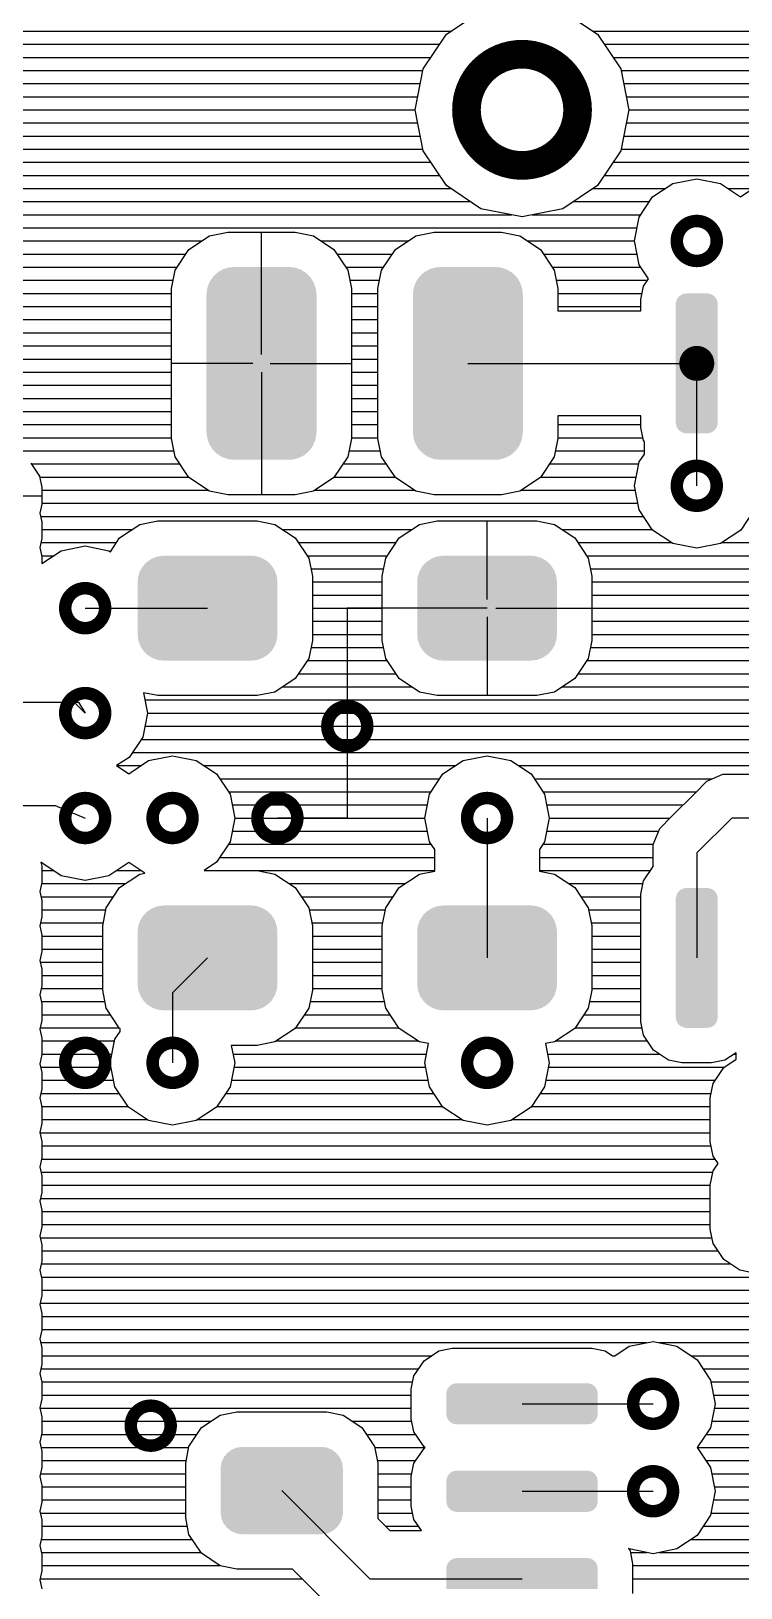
# Model space of a CAD drawing. Extents: x 295 to 953, y 10 to 290.
# Drawn here: x 657.65 to 678.28, y 190.38 to 235.61 of the extents above; entities that cross this region are included whole.
import ezdxf

# ---------------------------------------------------------------- set-up
doc = ezdxf.new("R2010")
doc.units = 0
doc.header["$LTSCALE"] = 5
doc.header["$MEASUREMENT"] = 0
doc.layers.get('0').update_dxf_attribs({"linetype": 'CONTINUOUS', "lineweight": 25})
doc.layers.add('130409_DV-DPH-A6_TOP', color=5, linetype='CONTINUOUS')

msp = doc.modelspace()

# ---------------------------------------------------------------- linework, layer by layer
for points, const_width in [([(670.302, 233.322, 1), (673.533, 233.322, 1)], 0.833), ([(676.417, 229.512, 1), (677.578, 229.512, 1)], 0.363), ([(676.744, 225.956, 1), (677.252, 225.956, 1)], 0.508), ([(676.417, 222.4, 1), (677.578, 222.4, 1)], 0.363), ([(658.637, 218.844, 1), (659.798, 218.844, 1)], 0.363), ([(658.637, 215.796, 1), (659.798, 215.796, 1)], 0.363), ([(666.257, 215.415, 1), (667.418, 215.415, 1)], 0.363), ([(658.637, 212.748, 1), (659.798, 212.748, 1)], 0.363), ([(661.177, 212.748, 1), (662.338, 212.748, 1)], 0.363), ([(664.225, 212.748, 1), (665.386, 212.748, 1)], 0.363), ([(670.321, 212.748, 1), (671.482, 212.748, 1)], 0.363), ([(658.637, 205.636, 1), (659.798, 205.636, 1)], 0.363), ([(661.177, 205.636, 1), (662.338, 205.636, 1)], 0.363), ([(670.321, 205.636, 1), (671.482, 205.636, 1)], 0.363), ([(675.147, 195.73, 1), (676.308, 195.73, 1)], 0.363), ([(660.542, 195.095, 1), (661.703, 195.095, 1)], 0.363), ([(675.147, 193.19, 1), (676.308, 193.19, 1)], 0.363)]:
    msp.add_lwpolyline(points, format="xyb", close=True, dxfattribs=dict(const_width=const_width))
for points in [[(662.853, 228.357), (662.927, 228.458), (665.829, 228.357), (665.765, 228.458)], [(662.927, 228.458), (662.959, 228.502), (665.765, 228.458), (665.721, 228.502)], [(662.959, 228.502), (663.056, 228.585), (665.721, 228.502), (665.637, 228.585)], [(663.056, 228.585), (663.096, 228.619), (665.637, 228.585), (665.582, 228.619)], [(663.096, 228.619), (663.212, 228.68), (665.582, 228.619), (665.484, 228.68)], [(663.212, 228.68), (663.255, 228.703), (665.484, 228.68), (665.417, 228.703)], [(663.255, 228.703), (663.39, 228.739), (665.417, 228.703), (665.314, 228.739)], [(663.39, 228.739), (663.429, 228.749), (665.314, 228.739), (665.214, 228.749)], [(663.429, 228.749), (663.609, 228.755), (665.214, 228.749), (665.157, 228.755)], [(665.078, 228.755), (665.135, 228.757), (665.157, 228.755), (665.135, 228.757)], [(668.852, 228.357), (668.927, 228.458), (671.828, 228.357), (671.764, 228.458)], [(668.927, 228.458), (668.959, 228.502), (671.764, 228.458), (671.72, 228.502)], [(668.959, 228.502), (669.056, 228.585), (671.72, 228.502), (671.636, 228.585)], [(669.056, 228.585), (669.096, 228.619), (671.636, 228.585), (671.581, 228.619)], [(669.096, 228.619), (669.211, 228.68), (671.581, 228.619), (671.483, 228.68)], [(669.211, 228.68), (669.255, 228.703), (671.483, 228.68), (671.417, 228.703)], [(669.255, 228.703), (669.389, 228.739), (671.417, 228.703), (671.313, 228.739)], [(669.389, 228.739), (669.429, 228.749), (671.313, 228.739), (671.213, 228.749)], [(669.429, 228.749), (669.609, 228.755), (671.213, 228.749), (671.157, 228.755)], [(671.078, 228.755), (671.134, 228.757), (671.157, 228.755), (671.134, 228.757)], [(662.743, 223.957), (662.743, 227.955), (665.943, 223.957), (665.943, 227.955)], [(662.746, 227.958), (662.748, 228.015), (665.941, 227.958), (665.934, 228.015)], [(662.746, 227.955), (662.746, 227.958), (665.941, 227.955), (665.941, 227.958)], [(662.748, 228.015), (662.77, 228.136), (665.934, 228.015), (665.921, 228.136)], [(662.77, 228.136), (662.781, 228.192), (665.921, 228.136), (665.901, 228.192)], [(662.781, 228.192), (662.83, 228.306), (665.901, 228.192), (665.861, 228.306)], [(662.83, 228.306), (662.853, 228.357), (665.861, 228.306), (665.829, 228.357)], [(668.743, 223.957), (668.743, 227.955), (671.943, 223.957), (671.943, 227.955)], [(668.745, 227.958), (668.747, 228.015), (671.94, 227.958), (671.934, 228.015)], [(668.745, 227.955), (668.745, 227.958), (671.94, 227.955), (671.94, 227.958)], [(668.747, 228.015), (668.77, 228.136), (671.934, 228.015), (671.92, 228.136)], [(668.77, 228.136), (668.78, 228.192), (671.92, 228.136), (671.901, 228.192)], [(668.78, 228.192), (668.83, 228.306), (671.901, 228.192), (671.86, 228.306)], [(668.83, 228.306), (668.852, 228.357), (671.86, 228.306), (671.828, 228.357)], [(676.489, 227.91), (676.562, 227.954), (677.499, 227.91), (677.441, 227.954)], [(676.562, 227.954), (676.584, 227.968), (677.441, 227.954), (677.397, 227.968)], [(676.584, 227.968), (676.683, 227.986), (677.397, 227.968), (677.335, 227.986)], [(676.683, 227.986), (676.693, 227.988), (677.335, 227.986), (677.302, 227.988)], [(676.388, 227.683), (676.39, 227.716), (677.607, 227.683), (677.601, 227.716)], [(676.388, 224.229), (676.388, 227.683), (677.607, 224.229), (677.607, 227.683)], [(676.39, 227.716), (676.413, 227.792), (677.601, 227.716), (677.587, 227.792)], [(676.413, 227.792), (676.422, 227.822), (677.587, 227.792), (677.569, 227.822)], [(676.422, 227.822), (676.471, 227.887), (677.569, 227.822), (677.529, 227.887)], [(676.471, 227.887), (676.489, 227.91), (677.529, 227.887), (677.499, 227.91)], [(662.746, 223.954), (662.746, 223.957), (665.941, 223.954), (665.941, 223.957)], [(662.752, 223.897), (662.746, 223.954), (665.939, 223.897), (665.941, 223.954)], [(662.766, 223.776), (662.752, 223.897), (665.916, 223.776), (665.939, 223.897)], [(668.745, 223.954), (668.745, 223.957), (671.94, 223.954), (671.94, 223.957)], [(668.752, 223.897), (668.745, 223.954), (671.938, 223.897), (671.94, 223.954)], [(668.765, 223.776), (668.752, 223.897), (671.916, 223.776), (671.938, 223.897)], [(676.394, 224.196), (676.388, 224.229), (677.605, 224.196), (677.607, 224.229)], [(676.408, 224.12), (676.394, 224.196), (677.583, 224.12), (677.605, 224.196)], [(676.426, 224.09), (676.408, 224.12), (677.574, 224.09), (677.583, 224.12)], [(676.466, 224.025), (676.426, 224.09), (677.524, 224.025), (677.574, 224.09)], [(676.496, 224.002), (676.466, 224.025), (677.506, 224.002), (677.524, 224.025)], [(676.554, 223.958), (676.496, 224.002), (677.433, 223.958), (677.506, 224.002)], [(676.599, 223.944), (676.554, 223.958), (677.411, 223.944), (677.433, 223.958)], [(676.66, 223.926), (676.599, 223.944), (677.312, 223.926), (677.411, 223.944)], [(676.693, 223.924), (676.66, 223.926), (677.302, 223.924), (677.312, 223.926)], [(662.785, 223.72), (662.766, 223.776), (665.906, 223.72), (665.916, 223.776)], [(662.826, 223.606), (662.785, 223.72), (665.856, 223.606), (665.906, 223.72)], [(662.858, 223.555), (662.826, 223.606), (665.834, 223.555), (665.856, 223.606)], [(662.922, 223.454), (662.858, 223.555), (665.759, 223.454), (665.834, 223.555)], [(662.966, 223.41), (662.922, 223.454), (665.727, 223.41), (665.759, 223.454)], [(668.785, 223.72), (668.765, 223.776), (671.905, 223.72), (671.916, 223.776)], [(668.825, 223.606), (668.785, 223.72), (671.856, 223.606), (671.905, 223.72)], [(668.857, 223.555), (668.825, 223.606), (671.833, 223.555), (671.856, 223.606)], [(668.921, 223.454), (668.857, 223.555), (671.759, 223.454), (671.833, 223.555)], [(668.965, 223.41), (668.921, 223.454), (671.727, 223.41), (671.759, 223.454)], [(663.05, 223.327), (662.966, 223.41), (665.63, 223.327), (665.727, 223.41)], [(663.104, 223.293), (663.05, 223.327), (665.591, 223.293), (665.63, 223.327)], [(663.203, 223.232), (663.104, 223.293), (665.475, 223.232), (665.591, 223.293)], [(663.269, 223.209), (663.203, 223.232), (665.431, 223.209), (665.475, 223.232)], [(663.373, 223.173), (663.269, 223.209), (665.296, 223.173), (665.431, 223.209)], [(663.471, 223.163), (663.373, 223.173), (665.257, 223.163), (665.296, 223.173)], [(663.528, 223.157), (663.471, 223.163), (665.077, 223.157), (665.257, 223.163)], [(663.552, 223.154), (663.528, 223.157), (663.552, 223.154), (663.609, 223.157)], [(669.049, 223.327), (668.965, 223.41), (671.63, 223.327), (671.727, 223.41)], [(669.104, 223.293), (669.049, 223.327), (671.59, 223.293), (671.63, 223.327)], [(669.202, 223.232), (669.104, 223.293), (671.474, 223.232), (671.59, 223.293)], [(669.268, 223.209), (669.202, 223.232), (671.431, 223.209), (671.474, 223.232)], [(669.372, 223.173), (669.268, 223.209), (671.296, 223.173), (671.431, 223.209)], [(669.471, 223.163), (669.372, 223.173), (671.257, 223.163), (671.296, 223.173)], [(669.527, 223.157), (669.471, 223.163), (671.077, 223.157), (671.257, 223.163)], [(669.551, 223.154), (669.527, 223.157), (669.551, 223.154), (669.609, 223.157)], [(661.051, 220.214), (661.164, 220.288), (664.503, 220.214), (664.377, 220.288)], [(661.164, 220.288), (661.206, 220.303), (664.377, 220.288), (664.351, 220.303)], [(661.206, 220.303), (661.329, 220.348), (664.351, 220.303), (664.207, 220.348)], [(661.329, 220.348), (661.392, 220.355), (664.207, 220.348), (664.183, 220.355)], [(661.392, 220.355), (661.504, 220.368), (664.183, 220.355), (664.044, 220.368)], [(669.179, 220.214), (669.292, 220.288), (672.631, 220.214), (672.505, 220.288)], [(669.292, 220.288), (669.334, 220.303), (672.505, 220.288), (672.479, 220.303)], [(669.334, 220.303), (669.457, 220.348), (672.479, 220.303), (672.335, 220.348)], [(669.457, 220.348), (669.52, 220.355), (672.335, 220.348), (672.311, 220.355)], [(669.52, 220.355), (669.632, 220.368), (672.311, 220.355), (672.172, 220.368)], [(660.765, 219.781), (660.806, 219.914), (664.785, 219.781), (664.737, 219.914)], [(660.806, 219.914), (660.825, 219.946), (664.737, 219.914), (664.726, 219.946)], [(660.825, 219.946), (660.895, 220.065), (664.726, 219.946), (664.648, 220.065)], [(660.895, 220.065), (660.922, 220.093), (664.648, 220.065), (664.63, 220.093)], [(660.922, 220.093), (661.017, 220.192), (664.63, 220.093), (664.526, 220.192)], [(661.017, 220.192), (661.051, 220.214), (664.526, 220.192), (664.503, 220.214)], [(668.893, 219.781), (668.934, 219.914), (672.913, 219.781), (672.865, 219.914)], [(668.934, 219.914), (668.953, 219.946), (672.865, 219.914), (672.854, 219.946)], [(668.953, 219.946), (669.023, 220.065), (672.854, 219.946), (672.776, 220.065)], [(669.023, 220.065), (669.05, 220.093), (672.776, 220.065), (672.758, 220.093)], [(669.05, 220.093), (669.145, 220.192), (672.758, 220.093), (672.654, 220.192)], [(669.145, 220.192), (669.179, 220.214), (672.654, 220.192), (672.631, 220.214)], [(660.742, 219.606), (660.754, 219.746), (664.806, 219.606), (664.789, 219.746)], [(660.742, 218.082), (660.742, 219.606), (664.806, 218.082), (664.806, 219.606)], [(660.754, 219.746), (660.765, 219.781), (664.789, 219.746), (664.785, 219.781)], [(668.87, 219.606), (668.882, 219.746), (672.934, 219.606), (672.917, 219.746)], [(668.87, 218.082), (668.87, 219.606), (672.934, 218.082), (672.934, 219.606)], [(668.882, 219.746), (668.893, 219.781), (672.917, 219.746), (672.913, 219.781)], [(660.758, 217.942), (660.742, 218.082), (664.793, 217.942), (664.806, 218.082)], [(668.886, 217.942), (668.87, 218.082), (672.921, 217.942), (672.934, 218.082)], [(660.762, 217.907), (660.758, 217.942), (664.782, 217.907), (664.793, 217.942)], [(660.81, 217.774), (660.762, 217.907), (664.741, 217.774), (664.782, 217.907)], [(660.821, 217.742), (660.81, 217.774), (664.722, 217.742), (664.741, 217.774)], [(660.899, 217.623), (660.821, 217.742), (664.652, 217.623), (664.722, 217.742)], [(660.917, 217.595), (660.899, 217.623), (664.625, 217.595), (664.652, 217.623)], [(661.021, 217.496), (660.917, 217.595), (664.53, 217.496), (664.625, 217.595)], [(668.89, 217.907), (668.886, 217.942), (672.91, 217.907), (672.921, 217.942)], [(668.938, 217.774), (668.89, 217.907), (672.869, 217.774), (672.91, 217.907)], [(668.949, 217.742), (668.938, 217.774), (672.85, 217.742), (672.869, 217.774)], [(669.027, 217.623), (668.949, 217.742), (672.78, 217.623), (672.85, 217.742)], [(669.045, 217.595), (669.027, 217.623), (672.753, 217.595), (672.78, 217.623)], [(669.149, 217.496), (669.045, 217.595), (672.658, 217.496), (672.753, 217.595)], [(661.045, 217.474), (661.021, 217.496), (664.497, 217.474), (664.53, 217.496)], [(661.17, 217.4), (661.045, 217.474), (664.383, 217.4), (664.497, 217.474)], [(661.196, 217.385), (661.17, 217.4), (664.341, 217.385), (664.383, 217.4)], [(661.34, 217.34), (661.196, 217.385), (664.218, 217.34), (664.341, 217.385)], [(661.364, 217.333), (661.34, 217.34), (664.155, 217.333), (664.218, 217.34)], [(661.504, 217.32), (661.364, 217.333), (664.044, 217.32), (664.155, 217.333)], [(669.173, 217.474), (669.149, 217.496), (672.625, 217.474), (672.658, 217.496)], [(669.298, 217.4), (669.173, 217.474), (672.511, 217.4), (672.625, 217.474)], [(669.324, 217.385), (669.298, 217.4), (672.469, 217.385), (672.511, 217.4)], [(669.468, 217.34), (669.324, 217.385), (672.346, 217.34), (672.469, 217.385)], [(669.492, 217.333), (669.468, 217.34), (672.283, 217.333), (672.346, 217.34)], [(669.632, 217.32), (669.492, 217.333), (672.172, 217.32), (672.283, 217.333)], [(676.388, 210.411), (676.39, 210.444), (677.607, 210.411), (677.601, 210.444)], [(676.388, 206.957), (676.388, 210.411), (677.607, 206.957), (677.607, 210.411)], [(676.39, 210.444), (676.413, 210.52), (677.601, 210.444), (677.587, 210.52)], [(676.413, 210.52), (676.422, 210.55), (677.587, 210.52), (677.569, 210.55)], [(676.422, 210.55), (676.471, 210.615), (677.569, 210.55), (677.529, 210.615)], [(676.471, 210.615), (676.489, 210.638), (677.529, 210.615), (677.499, 210.638)], [(676.489, 210.638), (676.562, 210.682), (677.499, 210.638), (677.441, 210.682)], [(676.562, 210.682), (676.584, 210.696), (677.441, 210.682), (677.397, 210.696)], [(676.584, 210.696), (676.683, 210.714), (677.397, 210.696), (677.335, 210.714)], [(676.683, 210.714), (676.693, 210.716), (677.335, 210.714), (677.302, 210.716)], [(660.825, 209.786), (660.895, 209.905), (664.726, 209.786), (664.648, 209.905)], [(660.895, 209.905), (660.922, 209.933), (664.648, 209.905), (664.63, 209.933)], [(660.922, 209.933), (661.017, 210.032), (664.63, 209.933), (664.526, 210.032)], [(661.017, 210.032), (661.051, 210.054), (664.526, 210.032), (664.503, 210.054)], [(661.051, 210.054), (661.164, 210.128), (664.503, 210.054), (664.377, 210.128)], [(661.164, 210.128), (661.206, 210.143), (664.377, 210.128), (664.351, 210.143)], [(661.206, 210.143), (661.329, 210.188), (664.351, 210.143), (664.207, 210.188)], [(661.329, 210.188), (661.392, 210.195), (664.207, 210.188), (664.183, 210.195)], [(661.392, 210.195), (661.504, 210.208), (664.183, 210.195), (664.044, 210.208)], [(668.953, 209.786), (669.023, 209.905), (672.854, 209.786), (672.776, 209.905)], [(669.023, 209.905), (669.05, 209.933), (672.776, 209.905), (672.758, 209.933)], [(669.05, 209.933), (669.145, 210.032), (672.758, 209.933), (672.654, 210.032)], [(669.145, 210.032), (669.179, 210.054), (672.654, 210.032), (672.631, 210.054)], [(669.179, 210.054), (669.292, 210.128), (672.631, 210.054), (672.505, 210.128)], [(669.292, 210.128), (669.334, 210.143), (672.505, 210.128), (672.479, 210.143)], [(669.334, 210.143), (669.457, 210.188), (672.479, 210.143), (672.335, 210.188)], [(669.457, 210.188), (669.52, 210.195), (672.335, 210.188), (672.311, 210.195)], [(669.52, 210.195), (669.632, 210.208), (672.311, 210.195), (672.172, 210.208)], [(660.742, 209.446), (660.754, 209.586), (664.806, 209.446), (664.789, 209.586)], [(660.742, 207.922), (660.742, 209.446), (664.806, 207.922), (664.806, 209.446)], [(660.754, 209.586), (660.765, 209.621), (664.789, 209.586), (664.785, 209.621)], [(660.765, 209.621), (660.806, 209.754), (664.785, 209.621), (664.737, 209.754)], [(660.806, 209.754), (660.825, 209.786), (664.737, 209.754), (664.726, 209.786)], [(668.87, 209.446), (668.882, 209.586), (672.934, 209.446), (672.917, 209.586)], [(668.87, 207.922), (668.87, 209.446), (672.934, 207.922), (672.934, 209.446)], [(668.882, 209.586), (668.893, 209.621), (672.917, 209.586), (672.913, 209.621)], [(668.893, 209.621), (668.934, 209.754), (672.913, 209.621), (672.865, 209.754)], [(668.934, 209.754), (668.953, 209.786), (672.865, 209.754), (672.854, 209.786)], [(660.758, 207.782), (660.742, 207.922), (664.793, 207.782), (664.806, 207.922)], [(660.762, 207.747), (660.758, 207.782), (664.782, 207.747), (664.793, 207.782)], [(660.81, 207.614), (660.762, 207.747), (664.741, 207.614), (664.782, 207.747)], [(660.821, 207.582), (660.81, 207.614), (664.722, 207.582), (664.741, 207.614)], [(660.899, 207.463), (660.821, 207.582), (664.652, 207.463), (664.722, 207.582)], [(668.886, 207.782), (668.87, 207.922), (672.921, 207.782), (672.934, 207.922)], [(668.89, 207.747), (668.886, 207.782), (672.91, 207.747), (672.921, 207.782)], [(668.938, 207.614), (668.89, 207.747), (672.869, 207.614), (672.91, 207.747)], [(668.949, 207.582), (668.938, 207.614), (672.85, 207.582), (672.869, 207.614)], [(669.027, 207.463), (668.949, 207.582), (672.78, 207.463), (672.85, 207.582)], [(660.917, 207.435), (660.899, 207.463), (664.625, 207.435), (664.652, 207.463)], [(661.021, 207.336), (660.917, 207.435), (664.53, 207.336), (664.625, 207.435)], [(661.045, 207.314), (661.021, 207.336), (664.497, 207.314), (664.53, 207.336)], [(661.17, 207.24), (661.045, 207.314), (664.383, 207.24), (664.497, 207.314)], [(661.196, 207.225), (661.17, 207.24), (664.341, 207.225), (664.383, 207.24)], [(661.34, 207.18), (661.196, 207.225), (664.218, 207.18), (664.341, 207.225)], [(661.364, 207.173), (661.34, 207.18), (664.155, 207.173), (664.218, 207.18)], [(661.504, 207.16), (661.364, 207.173), (664.044, 207.16), (664.155, 207.173)], [(669.045, 207.435), (669.027, 207.463), (672.753, 207.435), (672.78, 207.463)], [(669.149, 207.336), (669.045, 207.435), (672.658, 207.336), (672.753, 207.435)], [(669.173, 207.314), (669.149, 207.336), (672.625, 207.314), (672.658, 207.336)], [(669.298, 207.24), (669.173, 207.314), (672.511, 207.24), (672.625, 207.314)], [(669.324, 207.225), (669.298, 207.24), (672.469, 207.225), (672.511, 207.24)], [(669.468, 207.18), (669.324, 207.225), (672.346, 207.18), (672.469, 207.225)], [(669.492, 207.173), (669.468, 207.18), (672.283, 207.173), (672.346, 207.18)], [(669.632, 207.16), (669.492, 207.173), (672.172, 207.16), (672.283, 207.173)], [(676.394, 206.924), (676.388, 206.957), (677.605, 206.924), (677.607, 206.957)], [(676.408, 206.848), (676.394, 206.924), (677.583, 206.848), (677.605, 206.924)], [(676.426, 206.818), (676.408, 206.848), (677.574, 206.818), (677.583, 206.848)], [(676.466, 206.753), (676.426, 206.818), (677.524, 206.753), (677.574, 206.818)], [(676.496, 206.73), (676.466, 206.753), (677.506, 206.73), (677.524, 206.753)], [(676.554, 206.686), (676.496, 206.73), (677.433, 206.686), (677.506, 206.73)], [(676.599, 206.672), (676.554, 206.686), (677.411, 206.672), (677.433, 206.686)], [(676.66, 206.654), (676.599, 206.672), (677.312, 206.654), (677.411, 206.672)], [(676.693, 206.652), (676.66, 206.654), (677.302, 206.652), (677.312, 206.654)], [(669.816, 196.252), (669.891, 196.298), (674.013, 196.252), (673.952, 196.298)], [(669.891, 196.298), (669.91, 196.309), (673.952, 196.298), (673.911, 196.309)], [(669.91, 196.309), (670.01, 196.328), (673.911, 196.309), (673.846, 196.328)], [(670.01, 196.328), (670.018, 196.329), (673.846, 196.328), (673.817, 196.329)], [(669.718, 196.03), (669.719, 196.058), (674.117, 196.03), (674.112, 196.058)], [(669.718, 195.43), (669.718, 196.03), (674.117, 195.43), (674.117, 196.03)], [(669.719, 196.058), (669.742, 196.138), (674.112, 196.058), (674.097, 196.138)], [(669.742, 196.138), (669.75, 196.164), (674.097, 196.138), (674.081, 196.164)], [(669.75, 196.164), (669.801, 196.231), (674.081, 196.164), (674.039, 196.231)], [(669.801, 196.231), (669.816, 196.252), (674.039, 196.231), (674.013, 196.252)], [(669.723, 195.402), (669.718, 195.43), (674.116, 195.402), (674.117, 195.43)], [(669.738, 195.322), (669.723, 195.402), (674.093, 195.322), (674.116, 195.402)], [(669.754, 195.296), (669.738, 195.322), (674.085, 195.296), (674.093, 195.322)], [(669.796, 195.229), (669.754, 195.296), (674.034, 195.229), (674.085, 195.296)], [(669.823, 195.208), (669.796, 195.229), (674.019, 195.208), (674.034, 195.229)], [(669.883, 195.162), (669.823, 195.208), (673.944, 195.162), (674.019, 195.208)], [(669.924, 195.151), (669.883, 195.162), (673.926, 195.151), (673.944, 195.162)], [(669.989, 195.132), (669.924, 195.151), (673.825, 195.132), (673.926, 195.151)], [(670.018, 195.131), (669.989, 195.132), (673.817, 195.131), (673.825, 195.132)], [(663.631, 194.46), (663.783, 194.479), (666.216, 194.46), (666.108, 194.479)], [(663.783, 194.479), (663.79, 194.48), (666.108, 194.479), (666.076, 194.48)], [(663.178, 194.004), (663.184, 194.036), (666.69, 194.004), (666.678, 194.036)], [(663.184, 194.036), (663.238, 194.153), (666.678, 194.036), (666.631, 194.153)], [(663.238, 194.153), (663.251, 194.182), (666.631, 194.153), (666.61, 194.182)], [(663.251, 194.182), (663.333, 194.283), (666.61, 194.182), (666.536, 194.283)], [(663.333, 194.283), (663.352, 194.306), (666.536, 194.283), (666.508, 194.306)], [(663.352, 194.306), (663.459, 194.384), (666.508, 194.306), (666.412, 194.384)], [(663.459, 194.384), (663.482, 194.401), (666.412, 194.384), (666.376, 194.401)], [(663.482, 194.401), (663.608, 194.451), (666.376, 194.401), (666.266, 194.451)], [(663.608, 194.451), (663.631, 194.46), (666.266, 194.451), (666.216, 194.46)], [(663.155, 193.878), (663.178, 194.004), (666.706, 193.878), (666.69, 194.004)], [(663.155, 193.845), (663.155, 193.878), (666.711, 193.845), (666.706, 193.878)], [(663.155, 192.575), (663.155, 193.845), (666.711, 192.575), (666.711, 193.845)], [(669.719, 193.518), (669.742, 193.598), (674.112, 193.518), (674.097, 193.598)], [(669.742, 193.598), (669.75, 193.624), (674.097, 193.598), (674.081, 193.624)], [(669.75, 193.624), (669.801, 193.691), (674.081, 193.624), (674.039, 193.691)], [(669.801, 193.691), (669.816, 193.712), (674.039, 193.691), (674.013, 193.712)], [(669.816, 193.712), (669.891, 193.758), (674.013, 193.712), (673.952, 193.758)], [(669.891, 193.758), (669.91, 193.769), (673.952, 193.758), (673.911, 193.769)], [(669.91, 193.769), (670.01, 193.788), (673.911, 193.769), (673.846, 193.788)], [(670.01, 193.788), (670.018, 193.789), (673.846, 193.788), (673.817, 193.789)], [(669.718, 193.49), (669.719, 193.518), (674.117, 193.49), (674.112, 193.518)], [(669.718, 192.89), (669.718, 193.49), (674.117, 192.89), (674.117, 193.49)], [(669.723, 192.862), (669.718, 192.89), (674.116, 192.862), (674.117, 192.89)], [(669.738, 192.782), (669.723, 192.862), (674.093, 192.782), (674.116, 192.862)], [(669.754, 192.756), (669.738, 192.782), (674.085, 192.756), (674.093, 192.782)], [(669.796, 192.689), (669.754, 192.756), (674.034, 192.689), (674.085, 192.756)], [(669.823, 192.668), (669.796, 192.689), (674.019, 192.668), (674.034, 192.689)], [(669.883, 192.622), (669.823, 192.668), (673.944, 192.622), (674.019, 192.668)], [(663.159, 192.542), (663.155, 192.575), (666.71, 192.542), (666.711, 192.575)], [(663.175, 192.416), (663.159, 192.542), (666.687, 192.416), (666.71, 192.542)], [(663.187, 192.385), (663.175, 192.416), (666.681, 192.385), (666.687, 192.416)], [(663.234, 192.267), (663.187, 192.385), (666.627, 192.267), (666.681, 192.385)], [(663.255, 192.239), (663.234, 192.267), (666.614, 192.239), (666.627, 192.267)], [(663.329, 192.138), (663.255, 192.239), (666.532, 192.138), (666.614, 192.239)], [(669.924, 192.611), (669.883, 192.622), (673.926, 192.611), (673.944, 192.622)], [(669.989, 192.592), (669.924, 192.611), (673.825, 192.592), (673.926, 192.611)], [(670.018, 192.591), (669.989, 192.592), (673.817, 192.591), (673.825, 192.592)], [(663.358, 192.115), (663.329, 192.138), (666.513, 192.115), (666.532, 192.138)], [(663.453, 192.037), (663.358, 192.115), (666.406, 192.037), (666.513, 192.115)], [(663.49, 192.02), (663.453, 192.037), (666.383, 192.02), (666.406, 192.037)], [(663.599, 191.97), (663.49, 192.02), (666.257, 191.97), (666.383, 192.02)], [(663.649, 191.961), (663.599, 191.97), (666.235, 191.961), (666.257, 191.97)], [(663.757, 191.941), (663.649, 191.961), (666.082, 191.941), (666.235, 191.961)], [(663.79, 191.94), (663.757, 191.941), (666.076, 191.94), (666.082, 191.941)], [(669.718, 190.95), (669.719, 190.978), (674.117, 190.95), (674.112, 190.978)], [(669.718, 190.35), (669.718, 190.95), (674.117, 190.35), (674.117, 190.95)], [(669.719, 190.978), (669.742, 191.058), (674.112, 190.978), (674.097, 191.058)], [(669.742, 191.058), (669.75, 191.084), (674.097, 191.058), (674.081, 191.084)], [(669.75, 191.084), (669.801, 191.151), (674.081, 191.084), (674.039, 191.151)], [(669.801, 191.151), (669.816, 191.172), (674.039, 191.151), (674.013, 191.172)], [(669.816, 191.172), (669.891, 191.218), (674.013, 191.172), (673.952, 191.218)], [(669.891, 191.218), (669.91, 191.229), (673.952, 191.218), (673.911, 191.229)], [(669.91, 191.229), (670.01, 191.248), (673.911, 191.229), (673.846, 191.248)], [(670.01, 191.248), (670.018, 191.249), (673.846, 191.248), (673.817, 191.249)]]:
    msp.add_solid(points)
at = {"layer": '130409_DV-DPH-A6_TOP', "color": 7}
for p, q in [((673.106, 236.192), (674.112, 235.517)), ((669.718, 235.517), (670.465, 236.014)), ((623.927, 235.608), (669.85, 235.608)), ((624.308, 235.227), (669.52, 235.227)), ((669.042, 234.511), (669.718, 235.517)), ((673.98, 235.608), (695.25, 235.608)), ((674.112, 235.517), (674.788, 234.511)), ((674.31, 235.227), (694.92, 235.227)), ((624.689, 234.846), (669.266, 234.846)), ((674.564, 234.846), (694.666, 234.846)), ((625.07, 234.465), (669.037, 234.465)), ((668.809, 233.322), (669.042, 234.511)), ((674.788, 234.511), (675.021, 233.322)), ((674.793, 234.465), (694.437, 234.465)), ((625.451, 234.084), (668.961, 234.084)), ((674.869, 234.084), (694.361, 234.084)), ((625.832, 233.703), (668.885, 233.703)), ((674.945, 233.703), (694.285, 233.703)), ((626.213, 233.322), (668.809, 233.322)), ((626.477, 232.941), (668.885, 232.941)), ((669.042, 232.128), (668.809, 233.322)), ((675.021, 233.322), (674.788, 232.128)), ((674.945, 232.941), (694.285, 232.941)), ((675.021, 233.322), (694.209, 233.322)), ((626.589, 232.56), (668.961, 232.56)), ((674.869, 232.56), (694.361, 232.56)), ((626.589, 232.179), (669.037, 232.179)), ((669.718, 231.122), (669.042, 232.128)), ((674.788, 232.128), (674.112, 231.122)), ((674.793, 232.179), (694.437, 232.179)), ((651.262, 231.798), (669.266, 231.798)), ((674.564, 231.798), (694.666, 231.798)), ((652.197, 231.417), (669.52, 231.417)), ((670.724, 230.447), (669.718, 231.122)), ((674.112, 231.122), (673.106, 230.447)), ((674.31, 231.417), (694.92, 231.417)), ((675.712, 230.792), (676.302, 231.183)), ((676.302, 231.183), (676.998, 231.32)), ((676.998, 231.32), (677.688, 231.183)), ((677.688, 231.183), (678.268, 230.797)), ((678.268, 230.797), (678.842, 231.183)), ((652.548, 231.036), (669.85, 231.036)), ((652.771, 230.655), (670.419, 230.655)), ((673.411, 230.655), (675.621, 230.655)), ((673.98, 231.036), (676.078, 231.036)), ((675.321, 230.203), (675.712, 230.792)), ((677.912, 231.036), (678.618, 231.036)), ((652.847, 230.274), (671.613, 230.274)), ((671.918, 230.213), (670.724, 230.447)), ((673.106, 230.447), (671.918, 230.213)), ((672.217, 230.274), (675.367, 230.274)), ((675.184, 229.512), (675.321, 230.203)), ((652.873, 229.893), (675.26, 229.893)), ((662.835, 229.664), (663.363, 229.771)), ((663.363, 229.771), (665.324, 229.771)), ((664.343, 226.21), (664.343, 229.771)), ((665.324, 229.771), (665.852, 229.664)), ((668.834, 229.664), (669.362, 229.771)), ((669.362, 229.771), (671.323, 229.771)), ((671.323, 229.771), (671.852, 229.664)), ((652.796, 229.512), (662.601, 229.512)), ((662.235, 229.263), (662.835, 229.664)), ((665.852, 229.664), (666.451, 229.263)), ((666.081, 229.512), (668.605, 229.512)), ((668.235, 229.263), (668.834, 229.664)), ((671.852, 229.664), (672.451, 229.263)), ((672.085, 229.512), (675.184, 229.512)), ((675.321, 228.816), (675.184, 229.512)), ((652.634, 229.131), (662.144, 229.131)), ((661.834, 228.664), (662.235, 229.263)), ((666.451, 229.263), (666.853, 228.664)), ((666.543, 229.131), (668.143, 229.131)), ((667.833, 228.664), (668.235, 229.263)), ((672.451, 229.263), (672.852, 228.664)), ((672.542, 229.131), (675.26, 229.131)), ((652.583, 228.75), (661.89, 228.75)), ((661.727, 228.13), (661.834, 228.664)), ((666.797, 228.75), (667.889, 228.75)), ((666.853, 228.664), (666.959, 228.13)), ((667.727, 228.13), (667.833, 228.664)), ((672.796, 228.75), (675.367, 228.75)), ((672.852, 228.664), (672.959, 228.13)), ((675.59, 228.415), (675.321, 228.816)), ((675.448, 228.196), (675.59, 228.415)), ((652.583, 228.369), (661.773, 228.369)), ((652.583, 227.988), (661.727, 227.988)), ((661.727, 223.777), (661.727, 228.13)), ((666.914, 228.369), (667.772, 228.369)), ((666.959, 228.13), (666.959, 223.777)), ((666.959, 227.988), (667.727, 227.988)), ((667.727, 223.777), (667.727, 228.13)), ((672.913, 228.369), (675.56, 228.369)), ((672.959, 228.13), (672.959, 227.48)), ((672.959, 227.988), (675.402, 227.988)), ((675.372, 227.81), (675.448, 228.196)), ((652.583, 227.607), (661.727, 227.607)), ((666.959, 227.607), (667.727, 227.607)), ((672.959, 227.607), (675.372, 227.607)), ((675.372, 227.48), (675.372, 227.81)), ((652.583, 227.226), (661.727, 227.226)), ((666.959, 227.226), (667.727, 227.226)), ((672.959, 227.48), (675.372, 227.48)), ((652.583, 226.845), (661.727, 226.845)), ((666.959, 226.845), (667.727, 226.845)), ((652.583, 226.464), (661.727, 226.464)), ((666.959, 226.464), (667.727, 226.464)), ((652.583, 226.083), (661.727, 226.083)), ((652.583, 225.702), (661.727, 225.702)), ((664.089, 225.956), (661.727, 225.956)), ((664.343, 225.702), (664.343, 222.136)), ((664.597, 225.956), (666.959, 225.956)), ((666.959, 226.083), (667.727, 226.083)), ((666.959, 225.702), (667.727, 225.702)), ((670.343, 225.956), (676.992, 225.956)), ((676.992, 225.956), (676.998, 225.956)), ((676.998, 222.4), (676.998, 225.956)), ((652.583, 225.321), (661.727, 225.321)), ((666.959, 225.321), (667.727, 225.321)), ((652.583, 224.94), (661.727, 224.94)), ((666.959, 224.94), (667.727, 224.94)), ((652.553, 224.559), (661.727, 224.559)), ((666.959, 224.559), (667.727, 224.559)), ((675.372, 224.432), (672.959, 224.432)), ((672.959, 224.432), (672.959, 223.777)), ((675.372, 224.097), (675.372, 224.432)), ((652.385, 224.178), (661.727, 224.178)), ((666.959, 224.178), (667.727, 224.178)), ((672.959, 224.178), (675.372, 224.178)), ((675.448, 223.711), (675.372, 224.097)), ((648.956, 223.416), (661.798, 223.416)), ((651.963, 223.797), (661.727, 223.797)), ((661.834, 223.243), (661.727, 223.777)), ((666.959, 223.777), (666.853, 223.243)), ((666.888, 223.416), (667.798, 223.416)), ((666.959, 223.797), (667.727, 223.797)), ((667.833, 223.243), (667.727, 223.777)), ((672.959, 223.777), (672.852, 223.243)), ((672.888, 223.416), (675.474, 223.416)), ((672.959, 223.797), (675.428, 223.797)), ((675.474, 223.675), (675.448, 223.711)), ((675.474, 223.314), (675.474, 223.675)), ((657.638, 223.06), (657.887, 222.679)), ((657.653, 223.035), (661.976, 223.035)), ((662.235, 222.644), (661.834, 223.243)), ((666.853, 223.243), (666.451, 222.644)), ((666.711, 223.035), (667.975, 223.035)), ((668.235, 222.644), (667.833, 223.243)), ((672.852, 223.243), (672.451, 222.644)), ((672.71, 223.035), (675.311, 223.035)), ((675.184, 222.4), (675.321, 223.091)), ((675.321, 223.091), (675.474, 223.314)), ((657.887, 222.679), (657.958, 222.349)), ((657.897, 222.654), (662.23, 222.654)), ((662.835, 222.243), (662.235, 222.644)), ((666.451, 222.644), (665.852, 222.243)), ((666.457, 222.654), (668.229, 222.654)), ((668.834, 222.243), (668.235, 222.644)), ((672.451, 222.644), (671.852, 222.243)), ((672.456, 222.654), (675.235, 222.654)), ((655.672, 222.11), (657.958, 222.11)), ((657.958, 222.349), (657.958, 221.867)), ((657.958, 222.273), (662.794, 222.273)), ((663.363, 222.136), (662.835, 222.243)), ((665.324, 222.136), (663.363, 222.136)), ((665.852, 222.243), (665.324, 222.136)), ((665.893, 222.273), (668.793, 222.273)), ((669.362, 222.136), (668.834, 222.243)), ((671.323, 222.136), (669.362, 222.136)), ((671.852, 222.243), (671.323, 222.136)), ((671.892, 222.273), (675.209, 222.273)), ((675.321, 221.704), (675.184, 222.4)), ((657.958, 221.867), (657.902, 221.608)), ((657.902, 221.608), (657.958, 221.348)), ((657.958, 221.892), (675.286, 221.892)), ((675.712, 221.115), (675.321, 221.704)), ((678.669, 221.704), (678.278, 221.115)), ((657.922, 221.511), (675.448, 221.511)), ((657.958, 221.348), (657.958, 220.871)), ((660.218, 220.886), (660.808, 221.277)), ((660.808, 221.277), (661.326, 221.384)), ((661.326, 221.384), (664.216, 221.384)), ((664.216, 221.384), (664.734, 221.277)), ((664.734, 221.277), (665.324, 220.886)), ((668.346, 220.886), (668.936, 221.277)), ((668.936, 221.277), (669.454, 221.384)), ((669.454, 221.384), (672.344, 221.384)), ((670.902, 219.098), (670.902, 221.384)), ((672.344, 221.384), (672.862, 221.277)), ((672.862, 221.277), (673.452, 220.886)), ((657.958, 220.871), (657.902, 220.607)), ((657.932, 220.749), (660.127, 220.749)), ((657.958, 221.13), (660.584, 221.13)), ((659.954, 220.485), (660.218, 220.886)), ((664.958, 221.13), (668.712, 221.13)), ((665.324, 220.886), (665.715, 220.297)), ((665.415, 220.749), (668.255, 220.749)), ((667.955, 220.297), (668.346, 220.886)), ((673.086, 221.13), (675.707, 221.13)), ((673.452, 220.886), (673.843, 220.297)), ((673.543, 220.749), (676.266, 220.749)), ((676.302, 220.724), (675.712, 221.115)), ((676.998, 220.586), (676.302, 220.724)), ((677.688, 220.724), (676.998, 220.586)), ((678.278, 221.115), (677.688, 220.724)), ((677.724, 220.749), (681.346, 220.749)), ((657.902, 220.607), (657.958, 220.348)), ((657.953, 220.368), (658.298, 220.368)), ((657.958, 220.139), (658.522, 220.515)), ((657.958, 220.348), (657.958, 220.139)), ((658.522, 220.515), (659.218, 220.652)), ((659.218, 220.652), (659.908, 220.515)), ((659.908, 220.515), (659.954, 220.485)), ((665.669, 220.368), (668.001, 220.368)), ((665.715, 220.297), (665.822, 219.779)), ((667.854, 219.779), (667.955, 220.297)), ((673.797, 220.368), (698.776, 220.368)), ((673.843, 220.297), (673.95, 219.779)), ((665.776, 219.987), (667.894, 219.987)), ((673.904, 219.987), (698.704, 219.987)), ((665.822, 219.779), (665.822, 217.904)), ((665.822, 219.606), (667.854, 219.606)), ((667.854, 217.904), (667.854, 219.779)), ((673.95, 219.779), (673.95, 217.904)), ((673.95, 219.606), (698.715, 219.606)), ((665.822, 219.225), (667.854, 219.225)), ((673.95, 219.225), (698.806, 219.225)), ((659.218, 218.844), (662.774, 218.844)), ((665.822, 218.844), (667.854, 218.844)), ((665.822, 218.463), (667.854, 218.463)), ((670.902, 218.844), (666.838, 218.844)), ((666.838, 218.844), (666.838, 215.415)), ((670.648, 218.844), (667.854, 218.844)), ((670.902, 218.59), (670.902, 216.304)), ((671.156, 218.844), (673.95, 218.844)), ((673.95, 218.844), (698.994, 218.844)), ((673.95, 218.463), (699.375, 218.463)), ((665.822, 218.082), (667.854, 218.082)), ((673.95, 218.082), (699.756, 218.082)), ((665.822, 217.904), (665.715, 217.386)), ((665.776, 217.701), (667.894, 217.701)), ((667.955, 217.386), (667.854, 217.904)), ((673.95, 217.904), (673.843, 217.386)), ((673.904, 217.701), (700.137, 217.701)), ((665.715, 217.386), (665.324, 216.797)), ((665.669, 217.32), (668.001, 217.32)), ((668.346, 216.797), (667.955, 217.386)), ((673.843, 217.386), (673.452, 216.797)), ((673.797, 217.32), (700.518, 217.32)), ((665.324, 216.797), (664.734, 216.406)), ((665.415, 216.939), (668.255, 216.939)), ((668.936, 216.406), (668.346, 216.797)), ((673.452, 216.797), (672.862, 216.406)), ((673.543, 216.939), (700.899, 216.939)), ((661.326, 216.304), (660.909, 216.385)), ((660.909, 216.385), (661.026, 215.796)), ((660.95, 216.177), (701.661, 216.177)), ((664.216, 216.304), (661.326, 216.304)), ((664.734, 216.406), (664.216, 216.304)), ((664.958, 216.558), (668.712, 216.558)), ((669.454, 216.304), (668.936, 216.406)), ((672.344, 216.304), (669.454, 216.304)), ((672.862, 216.406), (672.344, 216.304)), ((673.086, 216.558), (701.28, 216.558)), ((655.418, 216.111), (658.898, 216.111)), ((655.418, 216.111), (659.025, 216.111)), ((658.898, 216.111), (659.218, 215.796)), ((659.025, 216.111), (659.218, 215.796)), ((661.026, 215.796), (660.889, 215.1)), ((661.026, 215.796), (701.89, 215.796)), ((660.95, 215.415), (696.586, 215.415)), ((666.838, 215.415), (666.838, 212.748)), ((660.889, 215.1), (660.498, 214.511)), ((660.843, 215.034), (696.027, 215.034)), ((660.498, 214.511), (660.132, 214.272)), ((660.488, 214.033), (661.062, 214.419)), ((660.589, 214.653), (695.768, 214.653)), ((661.062, 214.419), (661.758, 214.556)), ((661.758, 214.556), (662.448, 214.419)), ((662.448, 214.419), (663.038, 214.028)), ((669.616, 214.028), (670.206, 214.419)), ((670.206, 214.419), (670.902, 214.556)), ((670.902, 214.556), (671.592, 214.419)), ((671.592, 214.419), (672.182, 214.028)), ((660.132, 214.272), (660.838, 214.272)), ((660.132, 214.272), (660.488, 214.033)), ((662.672, 214.272), (669.982, 214.272)), ((663.038, 214.028), (663.429, 213.439)), ((669.225, 213.439), (669.616, 214.028)), ((671.816, 214.272), (688.778, 214.272)), ((672.182, 214.028), (672.573, 213.439)), ((677.292, 213.82), (677.76, 214.018)), ((677.76, 214.018), (683.85, 214.018)), ((663.129, 213.891), (669.525, 213.891)), ((663.383, 213.51), (669.271, 213.51)), ((672.273, 213.891), (677.45, 213.891)), ((672.527, 213.51), (676.977, 213.51)), ((676.276, 212.804), (676.937, 213.464)), ((676.937, 213.464), (677.292, 213.82)), ((655.418, 213.109), (658.344, 213.109)), ((658.344, 213.109), (659.218, 212.748)), ((663.429, 213.439), (663.566, 212.748)), ((663.49, 213.129), (669.164, 213.129)), ((669.088, 212.748), (669.225, 213.439)), ((672.573, 213.439), (672.71, 212.748)), ((672.634, 213.129), (676.596, 213.129)), ((663.566, 212.748), (663.429, 212.052)), ((663.566, 212.748), (669.088, 212.748)), ((666.838, 212.748), (664.806, 212.748)), ((669.225, 212.052), (669.088, 212.748)), ((670.902, 212.748), (670.902, 208.684)), ((672.71, 212.748), (672.573, 212.052)), ((672.71, 212.748), (676.215, 212.748)), ((675.921, 212.448), (676.276, 212.804)), ((678.014, 212.748), (676.998, 211.732)), ((683.602, 212.748), (678.014, 212.748)), ((663.49, 212.367), (669.164, 212.367)), ((672.634, 212.367), (675.885, 212.367)), ((675.728, 211.981), (675.921, 212.448)), ((663.429, 212.052), (663.038, 211.463)), ((663.383, 211.986), (669.271, 211.986)), ((669.378, 211.829), (669.225, 212.052)), ((669.378, 211.204), (669.378, 211.829)), ((672.573, 212.052), (672.426, 211.829)), ((672.426, 211.829), (672.426, 211.204)), ((672.527, 211.986), (675.728, 211.986)), ((675.728, 211.478), (675.728, 211.981)), ((676.998, 211.732), (676.998, 208.684)), ((658.522, 211.072), (657.932, 211.463)), ((657.932, 211.463), (657.958, 211.351)), ((657.958, 211.351), (657.958, 210.873)), ((657.958, 211.224), (658.298, 211.224)), ((660.488, 211.458), (659.908, 211.072)), ((660.132, 211.224), (660.838, 211.224)), ((660.95, 211.148), (660.488, 211.458)), ((663.038, 211.463), (662.672, 211.224)), ((662.672, 211.224), (669.378, 211.224)), ((662.672, 211.224), (664.216, 211.224)), ((663.129, 211.605), (669.378, 211.605)), ((664.216, 211.224), (664.734, 211.117)), ((668.936, 211.117), (669.378, 211.204)), ((672.426, 211.605), (675.728, 211.605)), ((672.426, 211.224), (675.646, 211.224)), ((672.426, 211.204), (672.862, 211.117)), ((675.448, 210.924), (675.728, 211.341)), ((675.728, 211.341), (675.728, 211.478)), ((657.958, 210.873), (657.902, 210.609)), ((657.948, 210.843), (660.391, 210.843)), ((659.218, 210.934), (658.522, 211.072)), ((659.908, 211.072), (659.218, 210.934)), ((660.218, 210.726), (660.808, 211.117)), ((660.808, 211.117), (660.95, 211.148)), ((664.734, 211.117), (665.324, 210.726)), ((665.151, 210.843), (668.519, 210.843)), ((668.346, 210.726), (668.936, 211.117)), ((672.862, 211.117), (673.452, 210.726)), ((673.279, 210.843), (675.428, 210.843)), ((675.372, 210.538), (675.448, 210.924)), ((657.902, 210.609), (657.958, 210.35)), ((657.932, 210.462), (660.041, 210.462)), ((657.958, 210.35), (657.958, 209.873)), ((659.827, 210.137), (660.218, 210.726)), ((665.324, 210.726), (665.715, 210.137)), ((665.502, 210.462), (668.169, 210.462)), ((667.955, 210.137), (668.346, 210.726)), ((673.452, 210.726), (673.843, 210.137)), ((673.63, 210.462), (675.372, 210.462)), ((675.372, 206.825), (675.372, 210.538)), ((657.958, 209.873), (657.902, 209.614)), ((657.958, 210.081), (659.817, 210.081)), ((659.726, 209.619), (659.827, 210.137)), ((665.715, 210.137), (665.822, 209.619)), ((665.725, 210.081), (667.945, 210.081)), ((667.854, 209.619), (667.955, 210.137)), ((673.843, 210.137), (673.95, 209.619)), ((673.853, 210.081), (675.372, 210.081)), ((657.902, 209.614), (657.958, 209.349)), ((657.922, 209.7), (659.741, 209.7)), ((659.726, 207.744), (659.726, 209.619)), ((665.801, 209.7), (667.869, 209.7)), ((665.822, 209.619), (665.822, 207.744)), ((667.854, 207.744), (667.854, 209.619)), ((673.929, 209.7), (675.372, 209.7)), ((673.95, 209.619), (673.95, 207.744)), ((657.958, 209.349), (657.958, 208.872)), ((657.958, 209.319), (659.726, 209.319)), ((665.822, 209.319), (667.854, 209.319)), ((673.95, 209.319), (675.372, 209.319)), ((657.958, 208.872), (657.902, 208.613)), ((657.902, 208.613), (657.958, 208.354)), ((657.917, 208.557), (659.726, 208.557)), ((657.958, 208.938), (659.726, 208.938)), ((662.774, 208.684), (661.758, 207.668)), ((665.822, 208.938), (667.854, 208.938)), ((665.822, 208.557), (667.854, 208.557)), ((673.95, 208.938), (675.372, 208.938)), ((673.95, 208.557), (675.372, 208.557)), ((657.958, 208.354), (657.958, 207.871)), ((657.958, 208.176), (659.726, 208.176)), ((665.822, 208.176), (667.854, 208.176)), ((673.95, 208.176), (675.372, 208.176)), ((657.958, 207.871), (657.902, 207.612)), ((657.902, 207.612), (657.958, 207.353)), ((657.937, 207.795), (659.726, 207.795)), ((659.827, 207.226), (659.726, 207.744)), ((661.758, 207.668), (661.758, 205.636)), ((665.822, 207.744), (665.715, 207.226)), ((665.822, 207.795), (667.854, 207.795)), ((667.955, 207.226), (667.854, 207.744)), ((673.95, 207.744), (673.843, 207.226)), ((673.95, 207.795), (675.372, 207.795)), ((657.942, 207.414), (659.792, 207.414)), ((657.958, 207.353), (657.958, 206.87)), ((660.218, 206.637), (659.827, 207.226)), ((665.715, 207.226), (665.324, 206.637)), ((665.75, 207.414), (667.92, 207.414)), ((668.346, 206.637), (667.955, 207.226)), ((673.843, 207.226), (673.452, 206.637)), ((673.878, 207.414), (675.372, 207.414)), ((657.958, 206.87), (657.902, 206.611)), ((657.958, 207.033), (659.954, 207.033)), ((665.588, 207.033), (668.082, 207.033)), ((673.716, 207.033), (675.372, 207.033)), ((675.448, 206.439), (675.372, 206.825)), ((657.902, 206.611), (657.958, 206.352)), ((657.912, 206.652), (660.213, 206.652)), ((657.958, 206.352), (657.958, 205.875)), ((657.958, 206.271), (660.071, 206.271)), ((659.944, 205.636), (660.081, 206.327)), ((660.081, 206.327), (660.234, 206.55)), ((660.234, 206.632), (660.218, 206.637)), ((660.234, 206.55), (660.234, 206.632)), ((664.734, 206.246), (664.216, 206.144)), ((665.324, 206.637), (664.734, 206.246)), ((664.77, 206.271), (668.9, 206.271)), ((665.329, 206.652), (668.341, 206.652)), ((668.936, 206.246), (668.346, 206.637)), ((669.2, 206.195), (668.936, 206.246)), ((672.862, 206.246), (672.598, 206.195)), ((673.452, 206.637), (672.862, 206.246)), ((672.898, 206.271), (675.56, 206.271)), ((673.457, 206.652), (675.402, 206.652)), ((675.738, 206.002), (675.448, 206.439)), ((657.958, 205.875), (657.902, 205.611)), ((657.958, 205.89), (659.995, 205.89)), ((664.216, 206.144), (663.464, 206.144)), ((663.464, 206.144), (663.566, 205.636)), ((663.515, 205.89), (669.139, 205.89)), ((669.088, 205.636), (669.2, 206.195)), ((672.598, 206.195), (672.71, 205.636)), ((672.659, 205.89), (675.91, 205.89)), ((676.175, 205.712), (675.738, 206.002)), ((678.141, 205.926), (677.815, 205.712)), ((678.08, 205.89), (678.141, 205.89)), ((678.141, 205.738), (678.141, 205.926)), ((657.902, 205.611), (657.958, 205.352)), ((657.922, 205.509), (659.969, 205.509)), ((657.958, 205.352), (657.958, 204.874)), ((660.081, 204.94), (659.944, 205.636)), ((663.566, 205.636), (663.429, 204.94)), ((663.541, 205.509), (669.113, 205.509)), ((669.225, 204.94), (669.088, 205.636)), ((672.71, 205.636), (672.573, 204.94)), ((672.685, 205.509), (677.79, 205.509)), ((676.561, 205.636), (676.175, 205.712)), ((677.429, 205.636), (676.561, 205.636)), ((677.815, 205.712), (677.429, 205.636)), ((677.47, 205.037), (677.785, 205.504)), ((677.785, 205.504), (678.141, 205.738)), ((657.958, 204.874), (657.902, 204.615)), ((657.958, 205.128), (660.046, 205.128)), ((660.472, 204.351), (660.081, 204.94)), ((663.429, 204.94), (663.038, 204.351)), ((663.464, 205.128), (669.19, 205.128)), ((669.616, 204.351), (669.225, 204.94)), ((672.573, 204.94), (672.182, 204.351)), ((672.608, 205.128), (677.531, 205.128)), ((677.389, 204.62), (677.47, 205.037)), ((657.902, 204.615), (657.958, 204.351)), ((657.927, 204.747), (660.208, 204.747)), ((663.302, 204.747), (669.352, 204.747)), ((672.446, 204.747), (677.414, 204.747)), ((677.389, 203.345), (677.389, 204.62)), ((657.953, 204.366), (660.467, 204.366)), ((657.958, 204.351), (657.958, 203.873)), ((657.958, 203.985), (661.026, 203.985)), ((661.062, 203.96), (660.472, 204.351)), ((663.038, 204.351), (662.448, 203.96)), ((662.484, 203.985), (670.17, 203.985)), ((663.043, 204.366), (669.611, 204.366)), ((670.206, 203.96), (669.616, 204.351)), ((672.182, 204.351), (671.592, 203.96)), ((671.628, 203.985), (677.389, 203.985)), ((672.187, 204.366), (677.389, 204.366)), ((657.958, 203.873), (657.902, 203.614)), ((657.902, 203.614), (657.958, 203.355)), ((657.907, 203.604), (677.389, 203.604)), ((661.758, 203.822), (661.062, 203.96)), ((662.448, 203.96), (661.758, 203.822)), ((670.902, 203.822), (670.206, 203.96)), ((671.592, 203.96), (670.902, 203.822)), ((657.958, 203.355), (657.958, 202.872)), ((657.958, 203.223), (677.414, 203.223)), ((677.47, 202.928), (677.389, 203.345)), ((657.958, 202.872), (657.902, 202.613)), ((657.902, 202.613), (657.958, 202.354)), ((657.948, 202.842), (677.531, 202.842)), ((677.617, 202.715), (677.47, 202.928)), ((677.47, 202.497), (677.617, 202.715)), ((657.932, 202.461), (677.465, 202.461)), ((657.958, 202.354), (657.958, 201.872)), ((677.389, 202.08), (677.47, 202.497)), ((657.958, 201.872), (657.902, 201.613)), ((657.958, 202.08), (677.389, 202.08)), ((677.389, 200.805), (677.389, 202.08)), ((657.902, 201.613), (657.958, 201.354)), ((657.922, 201.699), (677.389, 201.699)), ((657.958, 201.354), (657.958, 200.876)), ((657.958, 201.318), (677.389, 201.318)), ((657.958, 200.876), (657.902, 200.612)), ((657.958, 200.937), (677.389, 200.937)), ((677.47, 200.388), (677.389, 200.805)), ((657.902, 200.612), (657.958, 200.353)), ((657.917, 200.556), (677.44, 200.556)), ((657.958, 200.353), (657.958, 199.875)), ((677.785, 199.921), (677.47, 200.388)), ((657.958, 200.175), (677.617, 200.175)), ((678.252, 199.611), (677.785, 199.921)), ((657.958, 199.875), (657.902, 199.616)), ((657.902, 199.616), (657.958, 199.352)), ((657.937, 199.794), (677.978, 199.794)), ((678.664, 199.525), (678.252, 199.611)), ((657.942, 199.413), (693.563, 199.413)), ((657.958, 199.352), (657.958, 198.875)), ((657.958, 199.032), (693.944, 199.032)), ((657.958, 198.875), (657.902, 198.615)), ((657.902, 198.615), (657.958, 198.356)), ((657.912, 198.651), (694.325, 198.651)), ((657.958, 198.356), (657.958, 197.874)), ((657.958, 198.27), (694.706, 198.27)), ((657.958, 197.874), (657.902, 197.615)), ((657.958, 197.889), (695.087, 197.889)), ((657.902, 197.615), (657.958, 197.356)), ((657.927, 197.508), (675.55, 197.508)), ((657.958, 197.356), (657.958, 196.873)), ((669.068, 196.975), (669.499, 197.269)), ((669.499, 197.269), (669.886, 197.345)), ((669.886, 197.345), (673.944, 197.345)), ((673.944, 197.345), (674.331, 197.269)), ((674.331, 197.269), (674.544, 197.127)), ((674.615, 197.127), (675.032, 197.401)), ((675.032, 197.401), (675.728, 197.538)), ((675.728, 197.538), (676.418, 197.401)), ((675.9, 197.508), (688.25, 197.508)), ((676.418, 197.401), (677.008, 197.01)), ((657.958, 196.873), (657.902, 196.614)), ((657.927, 196.746), (668.91, 196.746)), ((657.958, 197.127), (669.286, 197.127)), ((668.773, 196.543), (669.068, 196.975)), ((674.544, 197.127), (674.615, 197.127)), ((674.544, 197.127), (674.615, 197.127)), ((676.835, 197.127), (687.315, 197.127)), ((677.008, 197.01), (677.399, 196.421)), ((677.186, 196.746), (686.965, 196.746)), ((657.902, 196.614), (657.958, 196.355)), ((657.953, 196.365), (668.737, 196.365)), ((657.958, 196.355), (657.958, 195.877)), ((668.697, 196.157), (668.773, 196.543)), ((677.399, 196.421), (677.536, 195.73)), ((677.409, 196.365), (686.741, 196.365)), ((657.958, 195.877), (657.902, 195.613)), ((657.958, 195.984), (668.697, 195.984)), ((668.697, 195.298), (668.697, 196.157)), ((677.485, 195.984), (686.665, 195.984)), ((657.902, 195.613), (657.958, 195.354)), ((657.907, 195.603), (668.697, 195.603)), ((662.596, 195.039), (663.144, 195.405)), ((663.144, 195.405), (663.622, 195.496)), ((663.622, 195.496), (666.238, 195.496)), ((666.238, 195.496), (666.716, 195.405)), ((666.716, 195.405), (667.264, 195.039)), ((671.918, 195.73), (675.728, 195.73)), ((677.536, 195.73), (677.399, 195.034)), ((677.511, 195.603), (686.639, 195.603)), ((657.958, 195.354), (657.958, 194.877)), ((657.958, 195.222), (662.87, 195.222)), ((662.23, 194.49), (662.596, 195.039)), ((666.99, 195.222), (668.712, 195.222)), ((667.264, 195.039), (667.63, 194.49)), ((668.773, 194.912), (668.697, 195.298)), ((677.399, 195.034), (677.013, 194.46)), ((677.434, 195.222), (686.716, 195.222)), ((657.958, 194.877), (657.902, 194.617)), ((657.902, 194.617), (657.958, 194.353)), ((657.948, 194.841), (662.464, 194.841)), ((662.139, 194.008), (662.23, 194.49)), ((667.396, 194.841), (668.824, 194.841)), ((667.63, 194.49), (667.727, 194.008)), ((669.068, 194.48), (668.773, 194.912)), ((669.098, 194.46), (669.068, 194.48)), ((677.272, 194.841), (686.878, 194.841)), ((657.932, 194.46), (662.225, 194.46)), ((657.958, 194.353), (657.958, 193.876)), ((657.958, 194.079), (662.149, 194.079)), ((667.635, 194.46), (669.098, 194.46)), ((667.711, 194.079), (668.824, 194.079)), ((668.773, 194.003), (669.068, 194.435)), ((669.068, 194.435), (669.098, 194.46)), ((677.013, 194.46), (687.137, 194.46)), ((677.013, 194.46), (677.399, 193.881)), ((677.272, 194.079), (686.878, 194.079)), ((657.958, 193.876), (657.902, 193.617)), ((657.902, 193.617), (657.958, 193.358)), ((657.917, 193.698), (662.139, 193.698)), ((662.139, 192.413), (662.139, 194.008)), ((667.727, 194.008), (667.727, 192.413)), ((667.727, 193.698), (668.712, 193.698)), ((668.697, 193.617), (668.773, 194.003)), ((668.697, 192.758), (668.697, 193.617)), ((677.399, 193.881), (677.536, 193.19)), ((677.434, 193.698), (686.716, 193.698)), ((657.958, 193.358), (657.958, 192.875)), ((657.958, 193.317), (662.139, 193.317)), ((667.493, 190.65), (664.933, 193.21)), ((667.727, 193.317), (668.697, 193.317)), ((671.918, 193.19), (675.728, 193.19)), ((677.536, 193.19), (677.399, 192.494)), ((677.511, 193.317), (686.639, 193.317)), ((657.958, 192.875), (657.902, 192.616)), ((657.958, 192.936), (662.139, 192.936)), ((667.727, 192.936), (668.697, 192.936)), ((668.773, 192.372), (668.697, 192.758)), ((677.485, 192.936), (686.665, 192.936)), ((657.902, 192.616), (657.958, 192.357)), ((657.917, 192.555), (662.139, 192.555)), ((657.958, 192.357), (657.958, 191.874)), ((662.23, 191.935), (662.139, 192.413)), ((667.727, 192.413), (667.721, 192.398)), ((667.721, 192.398), (668.072, 192.047)), ((667.727, 192.555), (668.737, 192.555)), ((668.997, 192.047), (668.773, 192.372)), ((677.399, 192.494), (677.008, 191.905)), ((677.409, 192.555), (686.741, 192.555)), ((657.958, 191.874), (657.902, 191.615)), ((657.937, 191.793), (662.327, 191.793)), ((657.958, 192.174), (662.184, 192.174)), ((662.596, 191.387), (662.23, 191.935)), ((667.945, 192.174), (668.91, 192.174)), ((668.072, 192.047), (668.997, 192.047)), ((677.008, 191.905), (676.418, 191.514)), ((676.835, 191.793), (687.315, 191.793)), ((677.186, 192.174), (686.965, 192.174)), ((657.902, 191.615), (657.958, 191.356)), ((657.942, 191.412), (662.581, 191.412)), ((657.958, 191.356), (657.958, 190.879)), ((663.144, 191.021), (662.596, 191.387)), ((675.032, 191.514), (675.011, 191.524)), ((675.011, 191.524), (675.057, 191.463)), ((675.728, 191.376), (675.032, 191.514)), ((675.057, 191.463), (675.133, 191.077)), ((675.067, 191.412), (675.55, 191.412)), ((676.418, 191.514), (675.728, 191.376)), ((675.9, 191.412), (688.25, 191.412)), ((657.958, 190.879), (657.902, 190.614)), ((657.958, 191.031), (663.134, 191.031)), ((663.622, 190.924), (663.144, 191.021)), ((665.242, 190.924), (663.622, 190.924)), ((666.309, 189.858), (665.242, 190.924)), ((675.133, 191.077), (675.133, 190.218)), ((675.133, 191.031), (689.017, 191.031)), ((657.902, 190.614), (657.958, 190.355)), ((657.912, 190.65), (665.517, 190.65)), ((667.493, 190.65), (671.918, 190.65)), ((675.133, 190.65), (689.017, 190.65))]:
    msp.add_line(p, q, dxfattribs=at)

doc.saveas('drawing.dxf')
